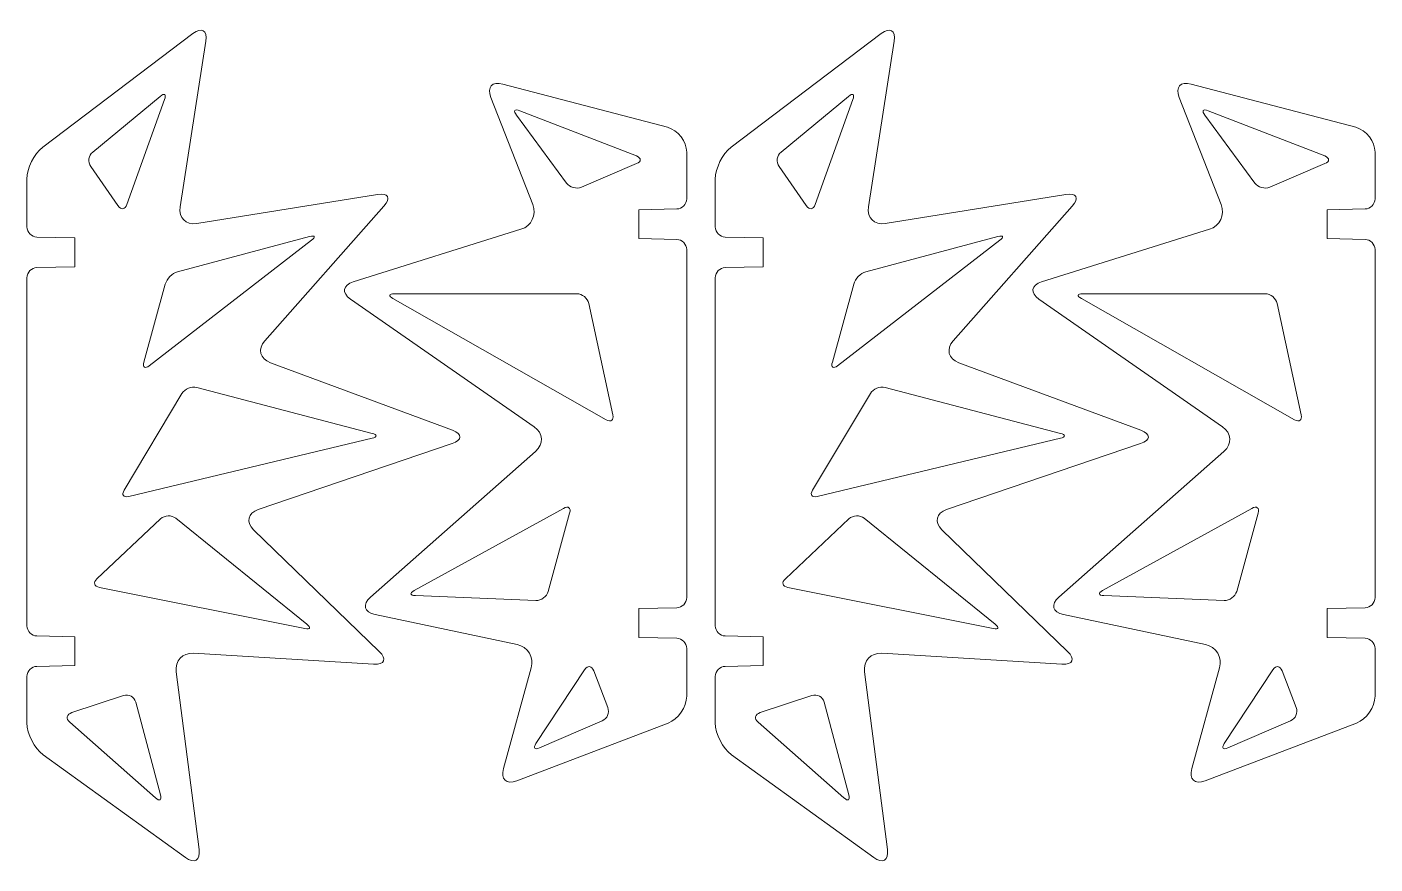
# Model space of a CAD drawing. Header units: inches. Extents: x 20 to 260, y -168 to -20.
# Drawn here: x 20 to 155.1, y -167.6 to -83.7 of the extents above; entities that cross this region are included whole.
import ezdxf

# ---------------------------------------------------------------- set-up
doc = ezdxf.new("R2010")
doc.units = ezdxf.units.IN
doc.header["$MEASUREMENT"] = 0
doc.layers.add('Layer 1', color=7, linetype='Continuous')

# ---------------------------------------------------------------- blocks, each defined once
blk = doc.blocks.new('block 5')
at = {"layer": 'Layer 1', "color": 1, "lineweight": 9}
for points in [[(33.36, -90.64), (33.36, -90.64), (26.59, -96.22), (26.59, -96.22), (26.17, -96.57), (26.08, -97.23), (26.39, -97.68), (26.39, -97.68), (29.11, -101.6), (29.11, -101.6), (29.43, -102.05), (29.83, -102), (30.02, -101.48), (30.02, -101.48), (33.79, -90.95), (33.79, -90.95), (33.98, -90.43), (33.78, -90.29), (33.36, -90.64)], [(32.26, -117.65), (32.26, -117.65), (48.51, -105.07), (48.51, -105.07), (48.95, -104.73), (48.87, -104.57), (48.33, -104.71), (48.33, -104.71), (35.1, -108.24), (35.1, -108.24), (34.56, -108.38), (34.01, -108.93), (33.87, -109.46), (33.87, -109.46), (31.73, -117.29), (31.73, -117.29), (31.58, -117.83), (31.82, -117.99), (32.26, -117.65)], [(30.2, -130.76), (30.2, -130.76), (54.59, -124.93), (54.59, -124.93), (55.13, -124.8), (55.13, -124.58), (54.59, -124.44), (54.59, -124.44), (37.02, -119.84), (37.02, -119.84), (36.49, -119.7), (35.82, -119.97), (35.54, -120.45), (35.54, -120.45), (29.75, -130.14), (29.75, -130.14), (29.46, -130.61), (29.67, -130.89), (30.2, -130.76)], [(27.27, -139.89), (27.27, -139.89), (47.86, -144.02), (47.86, -144.02), (48.4, -144.13), (48.49, -143.93), (48.06, -143.58), (48.06, -143.58), (34.91, -132.95), (34.91, -132.95), (34.48, -132.61), (33.8, -132.63), (33.4, -133.01), (33.4, -133.01), (27.02, -139.01), (27.02, -139.01), (26.62, -139.39), (26.73, -139.79), (27.27, -139.89)], [(24.29, -153.41), (24.29, -153.41), (32.89, -160.99), (32.89, -160.99), (33.3, -161.36), (33.52, -161.22), (33.38, -160.69), (33.38, -160.69), (30.9, -151.39), (30.9, -151.39), (30.76, -150.85), (30.22, -150.56), (29.69, -150.73), (29.69, -150.73), (24.49, -152.44), (24.49, -152.44), (23.97, -152.61), (23.88, -153.05), (24.29, -153.41)]]:
    blk.add_open_spline(points, degree=3, knots=[0, 0, 0, 0, 1, 1, 1, 2, 2, 2, 3, 3, 3, 4, 4, 4, 5, 5, 5, 6, 6, 6, 6], dxfattribs=at)
blk = doc.blocks.new('block 4')
at = {"layer": 'Layer 1', "color": 1, "lineweight": 9}
blk.add_open_spline([(35.88, -166.98), (36.78, -167.63), (37.39, -167.27), (37.25, -166.17), (37.25, -166.17), (34.96, -148.35), (34.96, -148.35), (34.81, -147.26), (35.59, -146.42), (36.7, -146.49), (36.7, -146.49), (54.75, -147.57), (54.75, -147.57), (55.86, -147.64), (56.11, -147.07), (55.31, -146.3), (55.31, -146.3), (42.72, -134.11), (42.72, -134.11), (41.93, -133.34), (42.13, -132.43), (43.18, -132.08), (43.18, -132.08), (62.62, -125.46), (62.62, -125.46), (63.66, -125.11), (63.67, -124.51), (62.64, -124.12), (62.64, -124.12), (44.4, -117.35), (44.4, -117.35), (43.36, -116.96), (43.11, -115.98), (43.85, -115.15), (43.85, -115.15), (55.78, -101.66), (55.78, -101.66), (56.51, -100.83), (56.22, -100.3), (55.13, -100.48), (55.13, -100.48), (37.02, -103.39), (37.02, -103.39), (35.93, -103.56), (35.18, -102.82), (35.35, -101.73), (35.35, -101.73), (37.92, -85.11), (37.92, -85.11), (38.09, -84.02), (37.51, -83.68), (36.63, -84.35), (36.63, -84.35), (21.59, -95.74), (21.59, -95.74), (20.71, -96.41), (20, -97.85), (20, -98.95), (20, -98.95), (20, -103.73), (20, -103.73), (20, -104.28), (20.45, -104.74), (21, -104.75), (21, -104.75), (24.8, -104.83), (24.8, -104.83), (24.8, -104.83), (24.8, -107.73), (24.8, -107.73), (24.8, -107.73), (21, -107.81), (21, -107.81), (20.45, -107.82), (20, -108.27), (20, -108.83), (20, -108.83), (20, -143.73), (20, -143.73), (20, -144.28), (20.45, -144.74), (21, -144.75), (21, -144.75), (24.8, -144.83), (24.8, -144.83), (24.8, -144.83), (24.8, -147.73), (24.8, -147.73), (24.8, -147.73), (21, -147.81), (21, -147.81), (20.45, -147.82), (20, -148.27), (20, -148.83), (20, -148.83), (20, -153.48), (20, -153.48), (20, -154.59), (20.73, -156.01), (21.62, -156.66), (21.62, -156.66), (35.88, -166.98), (35.88, -166.98)], degree=3, knots=[0, 0, 0, 0, 1, 1, 1, 2, 2, 2, 3, 3, 3, 4, 4, 4, 5, 5, 5, 6, 6, 6, 7, 7, 7, 8, 8, 8, 9, 9, 9, 10, 10, 10, 11, 11, 11, 12, 12, 12, 13, 13, 13, 14, 14, 14, 15, 15, 15, 16, 16, 16, 17, 17, 17, 18, 18, 18, 19, 19, 19, 20, 20, 20, 21, 21, 21, 22, 22, 22, 23, 23, 23, 24, 24, 24, 25, 25, 25, 26, 26, 26, 27, 27, 27, 28, 28, 28, 29, 29, 29, 30, 30, 30, 31, 31, 31, 32, 32, 32, 33, 33, 33, 34, 34, 34, 34], dxfattribs=at)
at = {"layer": 'Layer 1'}
blk.add_blockref('block 5', (0, 0), dxfattribs=at)
blk = doc.blocks.new('block 7')
at = {"layer": 'Layer 1', "color": 1, "lineweight": 9}
for points in [[(81.09, -96.62), (81.09, -96.62), (69.4, -92.08), (69.4, -92.08), (68.88, -91.88), (68.73, -92.08), (69.06, -92.53), (69.06, -92.53), (74.07, -99.33), (74.07, -99.33), (74.4, -99.78), (75.08, -99.96), (75.58, -99.75), (75.58, -99.75), (81.1, -97.38), (81.1, -97.38), (81.61, -97.16), (81.6, -96.82), (81.09, -96.62)], [(56.69, -110.92), (56.69, -110.92), (78.06, -123.07), (78.06, -123.07), (78.54, -123.34), (78.84, -123.12), (78.72, -122.58), (78.72, -122.58), (76.32, -111.41), (76.32, -111.41), (76.2, -110.87), (75.66, -110.43), (75.11, -110.43), (75.11, -110.43), (56.82, -110.43), (56.82, -110.43), (56.27, -110.43), (56.21, -110.65), (56.69, -110.92)], [(73.79, -131.96), (73.79, -131.96), (58.82, -140.19), (58.82, -140.19), (58.34, -140.46), (58.39, -140.69), (58.94, -140.71), (58.94, -140.71), (71, -141.2), (71, -141.2), (71.55, -141.22), (72.12, -140.81), (72.26, -140.28), (72.26, -140.28), (74.4, -132.44), (74.4, -132.44), (74.55, -131.91), (74.27, -131.69), (73.79, -131.96)], [(71.39, -155.97), (71.39, -155.97), (77.66, -153.27), (77.66, -153.27), (78.17, -153.06), (78.42, -152.46), (78.22, -151.94), (78.22, -151.94), (76.81, -148.25), (76.81, -148.25), (76.61, -147.73), (76.2, -147.69), (75.9, -148.15), (75.9, -148.15), (71.02, -155.54), (71.02, -155.54), (70.71, -156), (70.88, -156.19), (71.39, -155.97)]]:
    blk.add_open_spline(points, degree=3, knots=[0, 0, 0, 0, 1, 1, 1, 2, 2, 2, 3, 3, 3, 4, 4, 4, 5, 5, 5, 6, 6, 6, 6], dxfattribs=at)
blk = doc.blocks.new('block 6')
at = {"layer": 'Layer 1', "color": 1, "lineweight": 9}
blk.add_open_spline([(66.5, -90.75), (66.5, -90.75), (70.7, -101.5), (70.7, -101.5), (71.1, -102.53), (70.58, -103.63), (69.52, -103.97), (69.52, -103.97), (52.71, -109.24), (52.71, -109.24), (51.65, -109.57), (51.53, -110.35), (52.44, -110.98), (52.44, -110.98), (70.85, -123.78), (70.85, -123.78), (71.75, -124.41), (71.82, -125.51), (70.99, -126.24), (70.99, -126.24), (54.43, -140.86), (54.43, -140.86), (53.6, -141.59), (53.8, -142.37), (54.89, -142.6), (54.89, -142.6), (69.13, -145.61), (69.13, -145.61), (70.21, -145.84), (70.85, -146.89), (70.55, -147.96), (70.55, -147.96), (67.76, -158.06), (67.76, -158.06), (67.46, -159.13), (68.06, -159.67), (69.09, -159.28), (69.09, -159.28), (84.26, -153.5), (84.26, -153.5), (85.29, -153.1), (86.13, -151.89), (86.13, -150.79), (86.13, -150.79), (86.13, -146.01), (86.13, -146.01), (86.13, -145.46), (85.68, -145), (85.13, -144.99), (85.13, -144.99), (81.33, -144.91), (81.33, -144.91), (81.33, -144.91), (81.33, -142.01), (81.33, -142.01), (81.33, -142.01), (85.13, -141.93), (85.13, -141.93), (85.68, -141.92), (86.13, -141.46), (86.13, -140.91), (86.13, -140.91), (86.13, -106.01), (86.13, -106.01), (86.13, -105.46), (85.68, -105), (85.13, -104.99), (85.13, -104.99), (81.33, -104.91), (81.33, -104.91), (81.33, -104.91), (81.33, -102.01), (81.33, -102.01), (81.33, -102.01), (85.13, -101.93), (85.13, -101.93), (85.68, -101.92), (86.13, -101.46), (86.13, -100.91), (86.13, -100.91), (86.13, -96.25), (86.13, -96.25), (86.13, -95.15), (85.26, -94.03), (84.2, -93.74), (84.2, -93.74), (67.7, -89.4), (67.7, -89.4), (66.63, -89.12), (66.09, -89.72), (66.5, -90.75)], degree=3, knots=[0, 0, 0, 0, 1, 1, 1, 2, 2, 2, 3, 3, 3, 4, 4, 4, 5, 5, 5, 6, 6, 6, 7, 7, 7, 8, 8, 8, 9, 9, 9, 10, 10, 10, 11, 11, 11, 12, 12, 12, 13, 13, 13, 14, 14, 14, 15, 15, 15, 16, 16, 16, 17, 17, 17, 18, 18, 18, 19, 19, 19, 20, 20, 20, 21, 21, 21, 22, 22, 22, 23, 23, 23, 24, 24, 24, 25, 25, 25, 26, 26, 26, 27, 27, 27, 28, 28, 28, 29, 29, 29, 30, 30, 30, 30], dxfattribs=at)
at = {"layer": 'Layer 1'}
blk.add_blockref('block 7', (0, 0), dxfattribs=at)
blk = doc.blocks.new('block 9')
at = {"layer": 'Layer 1', "color": 1, "lineweight": 9}
for points in [[(102.36, -90.64), (102.36, -90.64), (95.59, -96.22), (95.59, -96.22), (95.17, -96.57), (95.08, -97.23), (95.39, -97.68), (95.39, -97.68), (98.11, -101.6), (98.11, -101.6), (98.43, -102.05), (98.83, -102), (99.02, -101.48), (99.02, -101.48), (102.79, -90.95), (102.79, -90.95), (102.98, -90.43), (102.78, -90.29), (102.36, -90.64)], [(101.26, -117.65), (101.26, -117.65), (117.51, -105.07), (117.51, -105.07), (117.95, -104.73), (117.87, -104.57), (117.33, -104.71), (117.33, -104.71), (104.1, -108.24), (104.1, -108.24), (103.56, -108.38), (103.01, -108.93), (102.87, -109.46), (102.87, -109.46), (100.73, -117.29), (100.73, -117.29), (100.58, -117.83), (100.82, -117.99), (101.26, -117.65)], [(99.21, -130.76), (99.21, -130.76), (123.59, -124.93), (123.59, -124.93), (124.13, -124.8), (124.13, -124.58), (123.59, -124.44), (123.59, -124.44), (106.02, -119.84), (106.02, -119.84), (105.49, -119.7), (104.82, -119.97), (104.54, -120.45), (104.54, -120.45), (98.75, -130.14), (98.75, -130.14), (98.46, -130.61), (98.67, -130.89), (99.21, -130.76)], [(96.27, -139.89), (96.27, -139.89), (116.86, -144.02), (116.86, -144.02), (117.4, -144.13), (117.49, -143.93), (117.06, -143.58), (117.06, -143.58), (103.91, -132.95), (103.91, -132.95), (103.48, -132.61), (102.8, -132.63), (102.4, -133.01), (102.4, -133.01), (96.02, -139.01), (96.02, -139.01), (95.62, -139.39), (95.73, -139.79), (96.27, -139.89)], [(93.29, -153.41), (93.29, -153.41), (101.89, -160.99), (101.89, -160.99), (102.3, -161.36), (102.53, -161.22), (102.38, -160.69), (102.38, -160.69), (99.9, -151.39), (99.9, -151.39), (99.76, -150.85), (99.22, -150.56), (98.69, -150.73), (98.69, -150.73), (93.49, -152.44), (93.49, -152.44), (92.97, -152.61), (92.88, -153.05), (93.29, -153.41)]]:
    blk.add_open_spline(points, degree=3, knots=[0, 0, 0, 0, 1, 1, 1, 2, 2, 2, 3, 3, 3, 4, 4, 4, 5, 5, 5, 6, 6, 6, 6], dxfattribs=at)
blk = doc.blocks.new('block 8')
at = {"layer": 'Layer 1', "color": 1, "lineweight": 9}
blk.add_open_spline([(104.88, -166.98), (105.78, -167.63), (106.39, -167.27), (106.25, -166.17), (106.25, -166.17), (103.96, -148.35), (103.96, -148.35), (103.81, -147.26), (104.59, -146.42), (105.7, -146.49), (105.7, -146.49), (123.75, -147.57), (123.75, -147.57), (124.86, -147.64), (125.11, -147.07), (124.31, -146.3), (124.31, -146.3), (111.72, -134.11), (111.72, -134.11), (110.93, -133.34), (111.13, -132.43), (112.18, -132.08), (112.18, -132.08), (131.62, -125.46), (131.62, -125.46), (132.66, -125.11), (132.67, -124.51), (131.64, -124.12), (131.64, -124.12), (113.4, -117.35), (113.4, -117.35), (112.36, -116.96), (112.11, -115.98), (112.85, -115.15), (112.85, -115.15), (124.78, -101.66), (124.78, -101.66), (125.51, -100.83), (125.22, -100.3), (124.13, -100.48), (124.13, -100.48), (106.02, -103.39), (106.02, -103.39), (104.93, -103.56), (104.18, -102.82), (104.35, -101.73), (104.35, -101.73), (106.92, -85.11), (106.92, -85.11), (107.09, -84.02), (106.51, -83.68), (105.63, -84.35), (105.63, -84.35), (90.59, -95.74), (90.59, -95.74), (89.71, -96.41), (89, -97.85), (89, -98.95), (89, -98.95), (89, -103.73), (89, -103.73), (89, -104.28), (89.45, -104.74), (90, -104.75), (90, -104.75), (93.8, -104.83), (93.8, -104.83), (93.8, -104.83), (93.8, -107.73), (93.8, -107.73), (93.8, -107.73), (90, -107.81), (90, -107.81), (89.45, -107.82), (89, -108.27), (89, -108.83), (89, -108.83), (89, -143.73), (89, -143.73), (89, -144.28), (89.45, -144.74), (90, -144.75), (90, -144.75), (93.8, -144.83), (93.8, -144.83), (93.8, -144.83), (93.8, -147.73), (93.8, -147.73), (93.8, -147.73), (90, -147.81), (90, -147.81), (89.45, -147.82), (89, -148.27), (89, -148.83), (89, -148.83), (89, -153.48), (89, -153.48), (89, -154.59), (89.73, -156.01), (90.62, -156.66), (90.62, -156.66), (104.88, -166.98), (104.88, -166.98)], degree=3, knots=[0, 0, 0, 0, 1, 1, 1, 2, 2, 2, 3, 3, 3, 4, 4, 4, 5, 5, 5, 6, 6, 6, 7, 7, 7, 8, 8, 8, 9, 9, 9, 10, 10, 10, 11, 11, 11, 12, 12, 12, 13, 13, 13, 14, 14, 14, 15, 15, 15, 16, 16, 16, 17, 17, 17, 18, 18, 18, 19, 19, 19, 20, 20, 20, 21, 21, 21, 22, 22, 22, 23, 23, 23, 24, 24, 24, 25, 25, 25, 26, 26, 26, 27, 27, 27, 28, 28, 28, 29, 29, 29, 30, 30, 30, 31, 31, 31, 32, 32, 32, 33, 33, 33, 34, 34, 34, 34], dxfattribs=at)
at = {"layer": 'Layer 1'}
blk.add_blockref('block 9', (0, 0), dxfattribs=at)
blk = doc.blocks.new('block 11')
at = {"layer": 'Layer 1', "color": 1, "lineweight": 9}
for points in [[(150.09, -96.62), (150.09, -96.62), (138.4, -92.08), (138.4, -92.08), (137.88, -91.88), (137.73, -92.08), (138.06, -92.53), (138.06, -92.53), (143.07, -99.33), (143.07, -99.33), (143.4, -99.78), (144.08, -99.96), (144.58, -99.75), (144.58, -99.75), (150.1, -97.38), (150.1, -97.38), (150.61, -97.16), (150.6, -96.82), (150.09, -96.62)], [(125.69, -110.92), (125.69, -110.92), (147.06, -123.07), (147.06, -123.07), (147.54, -123.34), (147.84, -123.12), (147.72, -122.58), (147.72, -122.58), (145.32, -111.41), (145.32, -111.41), (145.2, -110.87), (144.66, -110.43), (144.11, -110.43), (144.11, -110.43), (125.82, -110.43), (125.82, -110.43), (125.27, -110.43), (125.21, -110.65), (125.69, -110.92)], [(142.79, -131.96), (142.79, -131.96), (127.82, -140.19), (127.82, -140.19), (127.34, -140.46), (127.39, -140.69), (127.95, -140.71), (127.95, -140.71), (140, -141.2), (140, -141.2), (140.55, -141.22), (141.12, -140.81), (141.26, -140.28), (141.26, -140.28), (143.4, -132.44), (143.4, -132.44), (143.55, -131.91), (143.27, -131.69), (142.79, -131.96)], [(140.39, -155.97), (140.39, -155.97), (146.66, -153.27), (146.66, -153.27), (147.17, -153.06), (147.42, -152.46), (147.22, -151.94), (147.22, -151.94), (145.81, -148.25), (145.81, -148.25), (145.61, -147.73), (145.2, -147.69), (144.9, -148.15), (144.9, -148.15), (140.02, -155.54), (140.02, -155.54), (139.71, -156), (139.88, -156.19), (140.39, -155.97)]]:
    blk.add_open_spline(points, degree=3, knots=[0, 0, 0, 0, 1, 1, 1, 2, 2, 2, 3, 3, 3, 4, 4, 4, 5, 5, 5, 6, 6, 6, 6], dxfattribs=at)
blk = doc.blocks.new('block 10')
at = {"layer": 'Layer 1', "color": 1, "lineweight": 9}
blk.add_open_spline([(135.5, -90.75), (135.5, -90.75), (139.7, -101.5), (139.7, -101.5), (140.1, -102.53), (139.58, -103.63), (138.52, -103.97), (138.52, -103.97), (121.71, -109.24), (121.71, -109.24), (120.65, -109.57), (120.53, -110.35), (121.44, -110.98), (121.44, -110.98), (139.85, -123.78), (139.85, -123.78), (140.75, -124.41), (140.82, -125.51), (139.99, -126.24), (139.99, -126.24), (123.43, -140.86), (123.43, -140.86), (122.6, -141.59), (122.8, -142.37), (123.89, -142.6), (123.89, -142.6), (138.13, -145.61), (138.13, -145.61), (139.21, -145.84), (139.85, -146.89), (139.55, -147.96), (139.55, -147.96), (136.76, -158.06), (136.76, -158.06), (136.46, -159.13), (137.06, -159.67), (138.09, -159.28), (138.09, -159.28), (153.26, -153.5), (153.26, -153.5), (154.29, -153.1), (155.13, -151.89), (155.13, -150.79), (155.13, -150.79), (155.13, -146.01), (155.13, -146.01), (155.13, -145.46), (154.68, -145), (154.13, -144.99), (154.13, -144.99), (150.33, -144.91), (150.33, -144.91), (150.33, -144.91), (150.33, -142.01), (150.33, -142.01), (150.33, -142.01), (154.13, -141.93), (154.13, -141.93), (154.68, -141.92), (155.13, -141.46), (155.13, -140.91), (155.13, -140.91), (155.13, -106.01), (155.13, -106.01), (155.13, -105.46), (154.68, -105), (154.13, -104.99), (154.13, -104.99), (150.33, -104.91), (150.33, -104.91), (150.33, -104.91), (150.33, -102.01), (150.33, -102.01), (150.33, -102.01), (154.13, -101.93), (154.13, -101.93), (154.68, -101.92), (155.13, -101.46), (155.13, -100.91), (155.13, -100.91), (155.13, -96.25), (155.13, -96.25), (155.13, -95.15), (154.26, -94.03), (153.2, -93.74), (153.2, -93.74), (136.7, -89.4), (136.7, -89.4), (135.63, -89.12), (135.09, -89.72), (135.5, -90.75)], degree=3, knots=[0, 0, 0, 0, 1, 1, 1, 2, 2, 2, 3, 3, 3, 4, 4, 4, 5, 5, 5, 6, 6, 6, 7, 7, 7, 8, 8, 8, 9, 9, 9, 10, 10, 10, 11, 11, 11, 12, 12, 12, 13, 13, 13, 14, 14, 14, 15, 15, 15, 16, 16, 16, 17, 17, 17, 18, 18, 18, 19, 19, 19, 20, 20, 20, 21, 21, 21, 22, 22, 22, 23, 23, 23, 24, 24, 24, 25, 25, 25, 26, 26, 26, 27, 27, 27, 28, 28, 28, 29, 29, 29, 30, 30, 30, 30], dxfattribs=at)
at = {"layer": 'Layer 1'}
blk.add_blockref('block 11', (0, 0), dxfattribs=at)

msp = doc.modelspace()

# ---------------------------------------------------------------- block references
at = {"layer": 'Layer 1'}
for name in ['block 4', 'block 8', 'block 6', 'block 10']:
    msp.add_blockref(name, (0, 0), dxfattribs=at)

doc.saveas('drawing.dxf')
